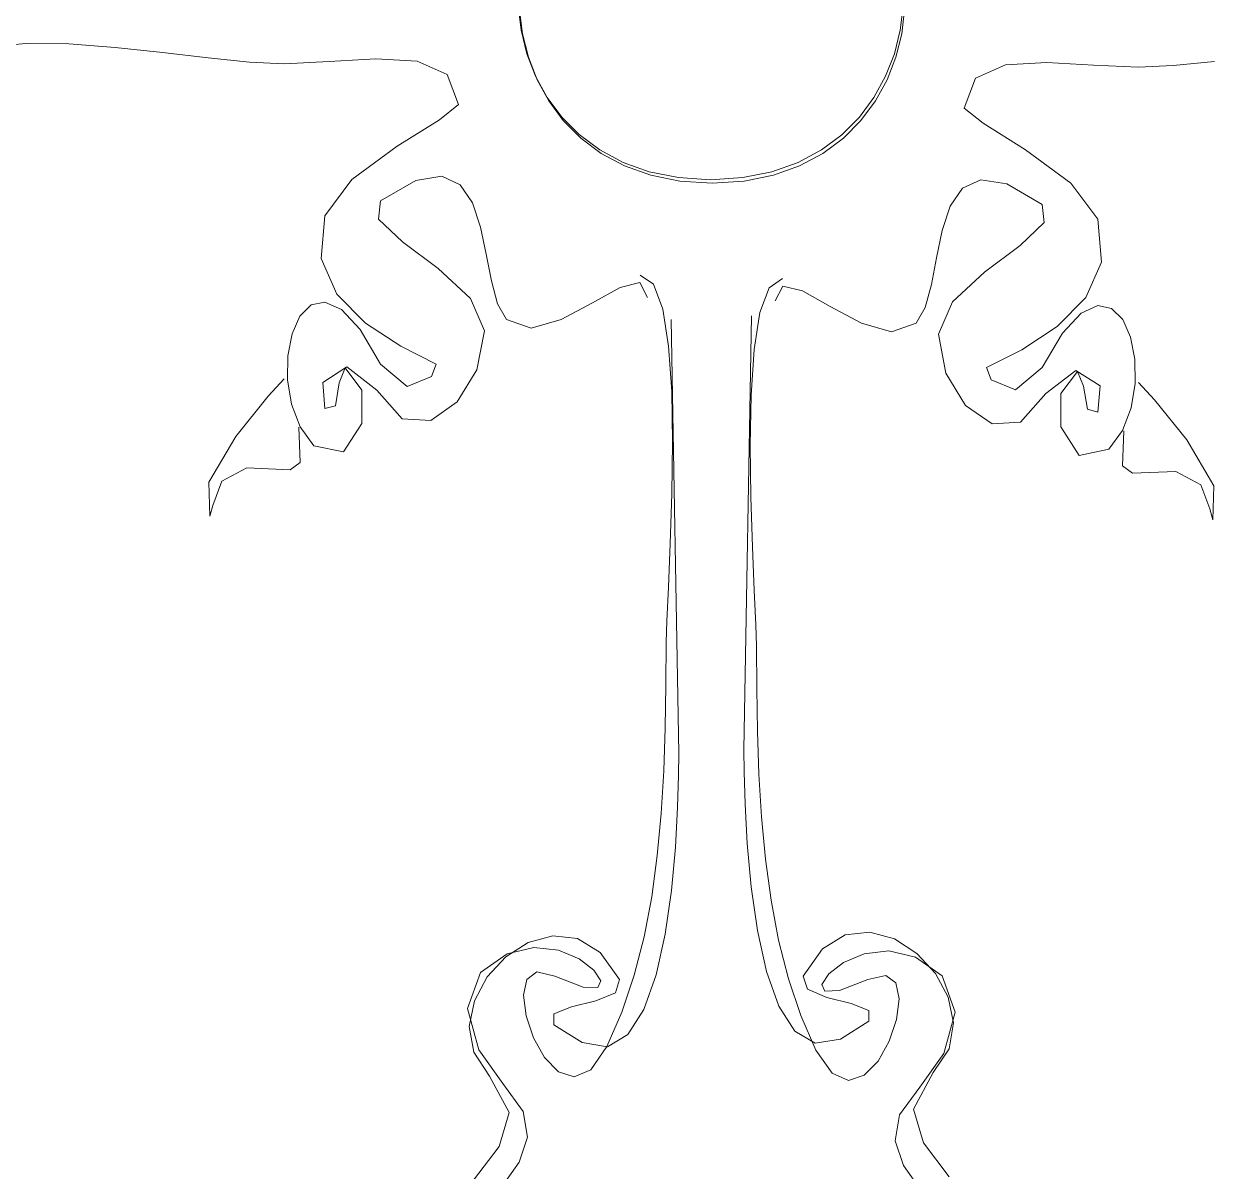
# Model space of a CAD drawing. Header units: centimetres. Extents: x 134057 to 145613, y 5028 to 39996.
# Drawn here: x 135511.4 to 135562.4, y 5362.2 to 5411.4 of the extents above; entities that cross this region are included whole.
import ezdxf

# ---------------------------------------------------------------- set-up
doc = ezdxf.new("R2010")
doc.units = ezdxf.units.CM
doc.layers.add('TEXT', color=3, linetype='Continuous', lineweight=20)

msp = doc.modelspace()

# ---------------------------------------------------------------- linework, layer by layer
at = {"layer": 'TEXT', "color": 2, "linetype": 'Continuous', "lineweight": 9}
for p, q in [((135532.703, 5411.097), (135532.578, 5412.125)), ((135532.703, 5411.097), (135532.578, 5412.125)), ((135532.767, 5410.948), (135532.643, 5411.976)), ((135532.767, 5410.948), (135532.643, 5411.976)), ((135549.081, 5412.123), (135548.956, 5411.096)), ((135549.081, 5412.123), (135548.956, 5411.096)), ((135549.146, 5411.974), (135549.021, 5410.946)), ((135549.146, 5411.974), (135549.021, 5410.946)), ((135532.953, 5410.093), (135532.703, 5411.097)), ((135532.953, 5410.093), (135532.703, 5411.097)), ((135533.017, 5409.943), (135532.767, 5410.948)), ((135533.017, 5409.943), (135532.767, 5410.948)), ((135548.956, 5411.096), (135548.706, 5410.091)), ((135548.956, 5411.096), (135548.706, 5410.091)), ((135549.021, 5410.946), (135548.771, 5409.942)), ((135549.021, 5410.946), (135548.771, 5409.942)), ((135509.835, 5410.378), (135511.457, 5410.535)), ((135509.835, 5410.378), (135511.457, 5410.535)), ((135511.457, 5410.535), (135513.318, 5410.509)), ((135511.457, 5410.535), (135513.318, 5410.509)), ((135513.318, 5410.509), (135515.313, 5410.359)), ((135513.318, 5410.509), (135515.313, 5410.359)), ((135515.313, 5410.359), (135517.337, 5410.141)), ((135515.313, 5410.359), (135517.337, 5410.141)), ((135517.337, 5410.141), (135519.287, 5409.914)), ((135517.337, 5410.141), (135519.287, 5409.914)), ((135519.287, 5409.914), (135521.058, 5409.735)), ((135519.287, 5409.914), (135521.058, 5409.735)), ((135524.484, 5409.756), (135526.482, 5409.872)), ((135524.484, 5409.756), (135526.482, 5409.872)), ((135526.482, 5409.872), (135528.258, 5409.766)), ((135526.482, 5409.872), (135528.258, 5409.766)), ((135533.328, 5409.128), (135532.953, 5410.093)), ((135533.328, 5409.128), (135532.953, 5410.093)), ((135533.392, 5408.978), (135533.017, 5409.943)), ((135533.392, 5408.978), (135533.017, 5409.943)), ((135548.706, 5410.091), (135548.331, 5409.126)), ((135548.706, 5410.091), (135548.331, 5409.126)), ((135548.771, 5409.942), (135548.395, 5408.977)), ((135548.771, 5409.942), (135548.395, 5408.977)), ((135521.058, 5409.735), (135522.546, 5409.663)), ((135521.058, 5409.735), (135522.546, 5409.663)), ((135522.546, 5409.663), (135524.484, 5409.756)), ((135522.546, 5409.663), (135524.484, 5409.756)), ((135528.258, 5409.766), (135529.532, 5409.195)), ((135528.258, 5409.766), (135529.532, 5409.195)), ((135553.465, 5409.616), (135552.192, 5409.045)), ((135553.465, 5409.616), (135552.192, 5409.045)), ((135555.242, 5409.722), (135553.465, 5409.616)), ((135555.242, 5409.722), (135553.465, 5409.616)), ((135557.24, 5409.606), (135555.242, 5409.722)), ((135557.24, 5409.606), (135555.242, 5409.722)), ((135559.177, 5409.513), (135557.24, 5409.606)), ((135559.177, 5409.513), (135557.24, 5409.606)), ((135560.665, 5409.586), (135559.177, 5409.513)), ((135560.665, 5409.586), (135559.177, 5409.513)), ((135562.437, 5409.764), (135560.665, 5409.586)), ((135562.437, 5409.764), (135560.665, 5409.586)), ((135529.532, 5409.195), (135530.019, 5407.914)), ((135529.532, 5409.195), (135530.019, 5407.914)), ((135533.828, 5408.217), (135533.328, 5409.128)), ((135533.828, 5408.217), (135533.328, 5409.128)), ((135533.892, 5408.068), (135533.392, 5408.978)), ((135533.892, 5408.068), (135533.392, 5408.978)), ((135548.331, 5409.126), (135547.831, 5408.216)), ((135548.331, 5409.126), (135547.831, 5408.216)), ((135548.395, 5408.977), (135547.895, 5408.066)), ((135548.395, 5408.977), (135547.895, 5408.066)), ((135552.192, 5409.045), (135551.705, 5407.765)), ((135552.192, 5409.045), (135551.705, 5407.765)), ((135530.019, 5407.914), (135529.214, 5407.258)), ((135530.019, 5407.914), (135529.214, 5407.258)), ((135534.453, 5407.377), (135533.828, 5408.217)), ((135534.453, 5407.377), (135533.828, 5408.217)), ((135534.517, 5407.228), (135533.892, 5408.068)), ((135534.517, 5407.228), (135533.892, 5408.068)), ((135547.831, 5408.216), (135547.206, 5407.376)), ((135547.831, 5408.216), (135547.206, 5407.376)), ((135547.895, 5408.066), (135547.27, 5407.226)), ((135547.895, 5408.066), (135547.27, 5407.226)), ((135535.203, 5406.623), (135534.453, 5407.377)), ((135535.203, 5406.623), (135534.453, 5407.377)), ((135547.206, 5407.376), (135546.456, 5406.622)), ((135547.206, 5407.376), (135546.456, 5406.622)), ((135551.705, 5407.765), (135552.51, 5407.109)), ((135551.705, 5407.765), (135552.51, 5407.109)), ((135529.214, 5407.258), (135527.395, 5406.126)), ((135529.214, 5407.258), (135527.395, 5406.126)), ((135535.267, 5406.474), (135534.517, 5407.228)), ((135535.267, 5406.474), (135534.517, 5407.228)), ((135547.27, 5407.226), (135546.52, 5406.472)), ((135547.27, 5407.226), (135546.52, 5406.472)), ((135552.51, 5407.109), (135554.328, 5405.976)), ((135552.51, 5407.109), (135554.328, 5405.976)), ((135536.078, 5405.971), (135535.203, 5406.623)), ((135536.078, 5405.971), (135535.203, 5406.623)), ((135536.142, 5405.821), (135535.267, 5406.474)), ((135536.142, 5405.821), (135535.267, 5406.474)), ((135546.456, 5406.622), (135545.58, 5405.97)), ((135546.456, 5406.622), (135545.58, 5405.97)), ((135546.52, 5406.472), (135545.645, 5405.82)), ((135546.52, 5406.472), (135545.645, 5405.82)), ((135527.395, 5406.126), (135525.458, 5404.695)), ((135527.395, 5406.126), (135525.458, 5404.695)), ((135537.078, 5405.436), (135536.078, 5405.971)), ((135537.078, 5405.436), (135536.078, 5405.971)), ((135537.142, 5405.287), (135536.142, 5405.821)), ((135537.142, 5405.287), (135536.142, 5405.821)), ((135545.58, 5405.97), (135544.58, 5405.435)), ((135545.58, 5405.97), (135544.58, 5405.435)), ((135545.645, 5405.82), (135544.645, 5405.286)), ((135545.645, 5405.82), (135544.645, 5405.286)), ((135554.328, 5405.976), (135556.266, 5404.545)), ((135554.328, 5405.976), (135556.266, 5404.545)), ((135538.203, 5405.034), (135537.078, 5405.436)), ((135538.203, 5405.034), (135537.078, 5405.436)), ((135538.267, 5404.885), (135537.142, 5405.287)), ((135538.267, 5404.885), (135537.142, 5405.287)), ((135544.58, 5405.435), (135543.455, 5405.034)), ((135544.58, 5405.435), (135543.455, 5405.034)), ((135544.645, 5405.286), (135543.52, 5404.884)), ((135544.645, 5405.286), (135543.52, 5404.884)), ((135528.2, 5404.658), (135529.313, 5404.842)), ((135528.2, 5404.658), (135529.313, 5404.842)), ((135529.313, 5404.842), (135530.095, 5404.476)), ((135529.313, 5404.842), (135530.095, 5404.476)), ((135539.453, 5404.781), (135538.203, 5405.034)), ((135539.453, 5404.781), (135538.203, 5405.034)), ((135539.517, 5404.632), (135538.267, 5404.885)), ((135539.517, 5404.632), (135538.267, 5404.885)), ((135540.828, 5404.693), (135539.453, 5404.781)), ((135540.828, 5404.693), (135539.453, 5404.781)), ((135542.205, 5404.781), (135540.83, 5404.693)), ((135542.205, 5404.781), (135540.83, 5404.693)), ((135543.455, 5405.034), (135542.205, 5404.781)), ((135543.455, 5405.034), (135542.205, 5404.781)), ((135543.52, 5404.884), (135542.269, 5404.631)), ((135543.52, 5404.884), (135542.269, 5404.631)), ((135525.458, 5404.695), (135524.295, 5403.145)), ((135525.458, 5404.695), (135524.295, 5403.145)), ((135526.68, 5403.781), (135528.2, 5404.658)), ((135526.68, 5403.781), (135528.2, 5404.658)), ((135530.095, 5404.476), (135530.622, 5403.7)), ((135530.095, 5404.476), (135530.622, 5403.7)), ((135540.893, 5404.543), (135539.517, 5404.632)), ((135540.893, 5404.543), (135539.517, 5404.632)), ((135540.83, 5404.693), (135540.828, 5404.693)), ((135540.83, 5404.693), (135540.828, 5404.693)), ((135540.894, 5404.543), (135540.893, 5404.543)), ((135540.894, 5404.543), (135540.893, 5404.543)), ((135542.269, 5404.631), (135540.894, 5404.543)), ((135542.269, 5404.631), (135540.894, 5404.543)), ((135551.629, 5404.326), (135551.102, 5403.551)), ((135551.629, 5404.326), (135551.102, 5403.551)), ((135552.411, 5404.693), (135551.629, 5404.326)), ((135552.411, 5404.693), (135551.629, 5404.326)), ((135553.524, 5404.509), (135552.411, 5404.693)), ((135553.524, 5404.509), (135552.411, 5404.693)), ((135555.044, 5403.631), (135553.524, 5404.509)), ((135555.044, 5403.631), (135553.524, 5404.509)), ((135556.266, 5404.545), (135557.429, 5402.995)), ((135556.266, 5404.545), (135557.429, 5402.995)), ((135526.594, 5403.004), (135526.68, 5403.781)), ((135526.594, 5403.004), (135526.68, 5403.781)), ((135530.622, 5403.7), (135530.97, 5402.66)), ((135530.622, 5403.7), (135530.97, 5402.66)), ((135551.102, 5403.551), (135550.754, 5402.51)), ((135551.102, 5403.551), (135550.754, 5402.51)), ((135555.13, 5402.854), (135555.044, 5403.631)), ((135555.13, 5402.854), (135555.044, 5403.631)), ((135524.295, 5403.145), (135524.135, 5401.308)), ((135524.295, 5403.145), (135524.135, 5401.308)), ((135527.629, 5402.028), (135526.594, 5403.004)), ((135527.629, 5402.028), (135526.594, 5403.004)), ((135554.095, 5401.878), (135555.13, 5402.854)), ((135554.095, 5401.878), (135555.13, 5402.854)), ((135557.429, 5402.995), (135557.589, 5401.158)), ((135557.429, 5402.995), (135557.589, 5401.158)), ((135530.97, 5402.66), (135531.214, 5401.496)), ((135530.97, 5402.66), (135531.214, 5401.496)), ((135550.754, 5402.51), (135550.51, 5401.346)), ((135550.754, 5402.51), (135550.51, 5401.346)), ((135529.153, 5400.885), (135527.629, 5402.028)), ((135529.153, 5400.885), (135527.629, 5402.028)), ((135552.571, 5400.735), (135554.095, 5401.878)), ((135552.571, 5400.735), (135554.095, 5401.878)), ((135524.135, 5401.308), (135524.807, 5399.784)), ((135524.135, 5401.308), (135524.807, 5399.784)), ((135531.214, 5401.496), (135531.431, 5400.352)), ((135531.214, 5401.496), (135531.431, 5400.352)), ((135550.51, 5401.346), (135550.293, 5400.202)), ((135550.51, 5401.346), (135550.293, 5400.202)), ((135557.589, 5401.158), (135556.917, 5399.635)), ((135557.589, 5401.158), (135556.917, 5399.635)), ((135530.531, 5399.604), (135529.153, 5400.885)), ((135530.531, 5399.604), (135529.153, 5400.885)), ((135551.193, 5399.454), (135552.571, 5400.735)), ((135551.193, 5399.454), (135552.571, 5400.735)), ((135531.431, 5400.352), (135531.696, 5399.37)), ((135531.431, 5400.352), (135531.696, 5399.37)), ((135536.949, 5400.071), (135537.801, 5400.283)), ((135536.949, 5400.071), (135537.801, 5400.283)), ((135537.801, 5400.283), (135538.127, 5399.647)), ((135537.801, 5400.283), (135538.127, 5399.647)), ((135538.381, 5400.212), (135537.809, 5400.601)), ((135538.381, 5400.212), (135537.809, 5400.601)), ((135538.779, 5399.147), (135538.381, 5400.212)), ((135538.779, 5399.147), (135538.381, 5400.212)), ((135543.343, 5400.062), (135543.915, 5400.451)), ((135543.343, 5400.062), (135543.915, 5400.451)), ((135543.923, 5400.133), (135543.597, 5399.497)), ((135543.923, 5400.133), (135543.597, 5399.497)), ((135544.775, 5399.921), (135543.923, 5400.133)), ((135544.775, 5399.921), (135543.923, 5400.133)), ((135550.293, 5400.202), (135550.028, 5399.22)), ((135550.293, 5400.202), (135550.028, 5399.22)), ((135524.807, 5399.784), (135526.035, 5398.543)), ((135524.807, 5399.784), (135526.035, 5398.543)), ((135535.762, 5399.409), (135536.949, 5400.071)), ((135535.762, 5399.409), (135536.949, 5400.071)), ((135542.944, 5398.998), (135543.343, 5400.062)), ((135542.944, 5398.998), (135543.343, 5400.062)), ((135545.962, 5399.259), (135544.775, 5399.921)), ((135545.962, 5399.259), (135544.775, 5399.921)), ((135556.917, 5399.635), (135555.689, 5398.393)), ((135556.917, 5399.635), (135555.689, 5398.393)), ((135523.703, 5399.326), (135523.229, 5398.843)), ((135523.703, 5399.326), (135523.229, 5398.843)), ((135524.3, 5399.449), (135523.703, 5399.326)), ((135524.3, 5399.449), (135523.703, 5399.326)), ((135525.005, 5399.125), (135524.3, 5399.449)), ((135525.005, 5399.125), (135524.3, 5399.449)), ((135525.804, 5398.266), (135525.005, 5399.125)), ((135525.804, 5398.266), (135525.005, 5399.125)), ((135531.132, 5398.216), (135530.531, 5399.604)), ((135531.132, 5398.216), (135530.531, 5399.604)), ((135531.696, 5399.37), (135532.086, 5398.693)), ((135531.696, 5399.37), (135532.086, 5398.693)), ((135534.429, 5398.693), (135535.762, 5399.409)), ((135534.429, 5398.693), (135535.762, 5399.409)), ((135539.031, 5397.562), (135538.779, 5399.147)), ((135539.031, 5397.562), (135538.779, 5399.147)), ((135547.295, 5398.543), (135545.962, 5399.259)), ((135547.295, 5398.543), (135545.962, 5399.259)), ((135550.028, 5399.22), (135549.638, 5398.543)), ((135550.028, 5399.22), (135549.638, 5398.543)), ((135550.592, 5398.067), (135551.193, 5399.454)), ((135550.592, 5398.067), (135551.193, 5399.454)), ((135556.719, 5398.975), (135557.424, 5399.3)), ((135556.719, 5398.975), (135557.424, 5399.3)), ((135557.424, 5399.3), (135558.021, 5399.177)), ((135557.424, 5399.3), (135558.021, 5399.177)), ((135558.021, 5399.177), (135558.495, 5398.694)), ((135558.021, 5399.177), (135558.495, 5398.694)), ((135523.229, 5398.843), (135522.894, 5398.088)), ((135523.229, 5398.843), (135522.894, 5398.088)), ((135532.086, 5398.693), (135533.14, 5398.322)), ((135532.086, 5398.693), (135533.14, 5398.322)), ((135533.14, 5398.322), (135534.429, 5398.693)), ((135533.14, 5398.322), (135534.429, 5398.693)), ((135539.145, 5398.702), (135539.463, 5380.101)), ((135539.145, 5398.702), (135539.463, 5380.101)), ((135542.578, 5398.852), (135542.26, 5380.251)), ((135542.578, 5398.852), (135542.26, 5380.251)), ((135542.693, 5397.412), (135542.944, 5398.998)), ((135542.693, 5397.412), (135542.944, 5398.998)), ((135555.92, 5398.117), (135556.719, 5398.975)), ((135555.92, 5398.117), (135556.719, 5398.975)), ((135558.495, 5398.694), (135558.83, 5397.939)), ((135558.495, 5398.694), (135558.83, 5397.939)), ((135522.894, 5398.088), (135522.712, 5397.148)), ((135522.894, 5398.088), (135522.712, 5397.148)), ((135526.68, 5396.785), (135525.804, 5398.266)), ((135526.68, 5396.785), (135525.804, 5398.266)), ((135526.035, 5398.543), (135527.546, 5397.554)), ((135526.035, 5398.543), (135527.546, 5397.554)), ((135530.805, 5396.548), (135531.132, 5398.216)), ((135530.805, 5396.548), (135531.132, 5398.216)), ((135548.584, 5398.172), (135547.295, 5398.543)), ((135548.584, 5398.172), (135547.295, 5398.543)), ((135549.638, 5398.543), (135548.584, 5398.172)), ((135549.638, 5398.543), (135548.584, 5398.172)), ((135555.689, 5398.393), (135554.178, 5397.404)), ((135555.689, 5398.393), (135554.178, 5397.404)), ((135555.044, 5396.636), (135555.92, 5398.117)), ((135555.044, 5396.636), (135555.92, 5398.117)), ((135550.919, 5396.398), (135550.592, 5398.067)), ((135550.919, 5396.398), (135550.592, 5398.067)), ((135558.83, 5397.939), (135559.012, 5396.999)), ((135558.83, 5397.939), (135559.012, 5396.999)), ((135522.712, 5397.148), (135522.698, 5396.111)), ((135522.712, 5397.148), (135522.698, 5396.111)), ((135527.546, 5397.554), (135529.065, 5396.785)), ((135527.546, 5397.554), (135529.065, 5396.785)), ((135539.162, 5395.61), (135539.031, 5397.562)), ((135539.162, 5395.61), (135539.031, 5397.562)), ((135542.562, 5395.46), (135542.693, 5397.412)), ((135542.562, 5395.46), (135542.693, 5397.412)), ((135554.178, 5397.404), (135552.659, 5396.636)), ((135554.178, 5397.404), (135552.659, 5396.636)), ((135524.201, 5396.002), (135525.237, 5396.668)), ((135524.201, 5396.002), (135525.237, 5396.668)), ((135525.167, 5396.621), (135524.911, 5395.99)), ((135525.167, 5396.621), (135524.911, 5395.99)), ((135525.885, 5395.672), (135525.167, 5396.621)), ((135525.885, 5395.672), (135525.167, 5396.621)), ((135525.237, 5396.668), (135526.521, 5395.672)), ((135525.237, 5396.668), (135526.521, 5395.672)), ((135527.828, 5395.831), (135526.68, 5396.785)), ((135527.828, 5395.831), (135526.68, 5396.785)), ((135529.065, 5396.785), (135528.871, 5396.255)), ((135529.065, 5396.785), (135528.871, 5396.255)), ((135552.659, 5396.636), (135552.853, 5396.106)), ((135552.659, 5396.636), (135552.853, 5396.106)), ((135553.896, 5395.682), (135555.044, 5396.636)), ((135553.896, 5395.682), (135555.044, 5396.636)), ((135559.012, 5396.999), (135559.026, 5395.961)), ((135559.012, 5396.999), (135559.026, 5395.961)), ((135522.546, 5396.149), (135521.871, 5395.409)), ((135522.546, 5396.149), (135521.871, 5395.409)), ((135522.698, 5396.111), (135522.868, 5395.063)), ((135522.698, 5396.111), (135522.868, 5395.063)), ((135528.871, 5396.255), (135527.828, 5395.831)), ((135528.871, 5396.255), (135527.828, 5395.831)), ((135529.967, 5395.169), (135530.805, 5396.548)), ((135529.967, 5395.169), (135530.805, 5396.548)), ((135551.757, 5395.019), (135550.919, 5396.398)), ((135551.757, 5395.019), (135550.919, 5396.398)), ((135552.853, 5396.106), (135553.896, 5395.682)), ((135552.853, 5396.106), (135553.896, 5395.682)), ((135556.486, 5396.518), (135555.203, 5395.523)), ((135556.486, 5396.518), (135555.203, 5395.523)), ((135555.839, 5395.523), (135556.557, 5396.472)), ((135555.839, 5395.523), (135556.557, 5396.472)), ((135557.523, 5395.853), (135556.486, 5396.518)), ((135557.523, 5395.853), (135556.486, 5396.518)), ((135556.557, 5396.472), (135556.812, 5395.841)), ((135556.557, 5396.472), (135556.812, 5395.841)), ((135524.295, 5394.878), (135524.201, 5396.002)), ((135524.295, 5394.878), (135524.201, 5396.002)), ((135524.911, 5395.99), (135524.745, 5395.002)), ((135524.911, 5395.99), (135524.745, 5395.002)), ((135525.879, 5394.242), (135525.885, 5395.672)), ((135525.879, 5394.242), (135525.885, 5395.672)), ((135526.521, 5395.672), (135527.611, 5394.441)), ((135526.521, 5395.672), (135527.611, 5394.441)), ((135539.2, 5393.447), (135539.162, 5395.61)), ((135539.2, 5393.447), (135539.162, 5395.61)), ((135556.812, 5395.841), (135556.979, 5394.852)), ((135556.812, 5395.841), (135556.979, 5394.852)), ((135557.429, 5394.728), (135557.523, 5395.853)), ((135557.429, 5394.728), (135557.523, 5395.853)), ((135559.026, 5395.961), (135558.856, 5394.913)), ((135559.026, 5395.961), (135558.856, 5394.913)), ((135559.177, 5396), (135559.853, 5395.259)), ((135559.177, 5396), (135559.853, 5395.259)), ((135521.871, 5395.409), (135520.48, 5393.685)), ((135521.871, 5395.409), (135520.48, 5393.685)), ((135522.868, 5395.063), (135523.236, 5394.093)), ((135522.868, 5395.063), (135523.236, 5394.093)), ((135528.831, 5394.37), (135529.967, 5395.169)), ((135528.831, 5394.37), (135529.967, 5395.169)), ((135542.524, 5393.297), (135542.562, 5395.46)), ((135542.524, 5393.297), (135542.562, 5395.46)), ((135555.203, 5395.523), (135554.113, 5394.292)), ((135555.203, 5395.523), (135554.113, 5394.292)), ((135555.845, 5394.092), (135555.839, 5395.523)), ((135555.845, 5394.092), (135555.839, 5395.523)), ((135559.853, 5395.259), (135561.244, 5393.535)), ((135559.853, 5395.259), (135561.244, 5393.535)), ((135524.745, 5395.002), (135524.295, 5394.878)), ((135524.745, 5395.002), (135524.295, 5394.878)), ((135552.893, 5394.22), (135551.757, 5395.019)), ((135552.893, 5394.22), (135551.757, 5395.019)), ((135556.979, 5394.852), (135557.429, 5394.728)), ((135556.979, 5394.852), (135557.429, 5394.728)), ((135558.856, 5394.913), (135558.487, 5393.943)), ((135558.856, 5394.913), (135558.487, 5393.943)), ((135523.241, 5392.569), (135523.182, 5394.083)), ((135523.241, 5392.569), (135523.182, 5394.083)), ((135523.236, 5394.093), (135523.818, 5393.288)), ((135523.236, 5394.093), (135523.818, 5393.288)), ((135525.096, 5393.023), (135525.879, 5394.242)), ((135525.096, 5393.023), (135525.879, 5394.242)), ((135527.611, 5394.441), (135528.831, 5394.37)), ((135527.611, 5394.441), (135528.831, 5394.37)), ((135554.113, 5394.292), (135552.893, 5394.22)), ((135554.113, 5394.292), (135552.893, 5394.22)), ((135556.628, 5392.873), (135555.845, 5394.092)), ((135556.628, 5392.873), (135555.845, 5394.092)), ((135520.48, 5393.685), (135519.327, 5391.723)), ((135520.48, 5393.685), (135519.327, 5391.723)), ((135558.487, 5393.943), (135557.906, 5393.138)), ((135558.487, 5393.943), (135557.906, 5393.138)), ((135558.483, 5392.42), (135558.541, 5393.933)), ((135558.483, 5392.42), (135558.541, 5393.933)), ((135561.244, 5393.535), (135562.397, 5391.573)), ((135561.244, 5393.535), (135562.397, 5391.573)), ((135523.818, 5393.288), (135525.096, 5393.023)), ((135523.818, 5393.288), (135525.096, 5393.023)), ((135539.171, 5391.226), (135539.2, 5393.447)), ((135539.171, 5391.226), (135539.2, 5393.447)), ((135542.553, 5391.076), (135542.524, 5393.297)), ((135542.553, 5391.076), (135542.524, 5393.297)), ((135557.906, 5393.138), (135556.628, 5392.873)), ((135557.906, 5393.138), (135556.628, 5392.873)), ((135522.806, 5392.257), (135523.241, 5392.569)), ((135522.806, 5392.257), (135523.241, 5392.569)), ((135519.873, 5391.763), (135520.957, 5392.334)), ((135519.873, 5391.763), (135520.957, 5392.334)), ((135520.957, 5392.334), (135522.806, 5392.257)), ((135520.957, 5392.334), (135522.806, 5392.257)), ((135558.918, 5392.108), (135558.483, 5392.42)), ((135558.918, 5392.108), (135558.483, 5392.42)), ((135560.767, 5392.184), (135558.918, 5392.108)), ((135560.767, 5392.184), (135558.918, 5392.108)), ((135561.851, 5391.613), (135560.767, 5392.184)), ((135561.851, 5391.613), (135560.767, 5392.184)), ((135519.327, 5391.723), (135519.367, 5390.267)), ((135519.327, 5391.723), (135519.367, 5390.267)), ((135519.496, 5390.732), (135519.873, 5391.763)), ((135519.496, 5390.732), (135519.873, 5391.763)), ((135562.228, 5390.582), (135561.851, 5391.613)), ((135562.228, 5390.582), (135561.851, 5391.613)), ((135562.397, 5391.573), (135562.357, 5390.117)), ((135562.397, 5391.573), (135562.357, 5390.117)), ((135539.102, 5389.103), (135539.171, 5391.226)), ((135539.102, 5389.103), (135539.171, 5391.226)), ((135542.622, 5388.953), (135542.553, 5391.076)), ((135542.622, 5388.953), (135542.553, 5391.076)), ((135519.367, 5390.267), (135519.496, 5390.732)), ((135519.367, 5390.267), (135519.496, 5390.732)), ((135562.357, 5390.117), (135562.228, 5390.582)), ((135562.357, 5390.117), (135562.228, 5390.582)), ((135539.02, 5387.231), (135539.102, 5389.103)), ((135539.02, 5387.231), (135539.102, 5389.103)), ((135542.704, 5387.081), (135542.622, 5388.953)), ((135542.704, 5387.081), (135542.622, 5388.953)), ((135538.951, 5385.766), (135539.02, 5387.231)), ((135538.951, 5385.766), (135539.02, 5387.231)), ((135542.773, 5385.616), (135542.704, 5387.081)), ((135542.773, 5385.616), (135542.704, 5387.081)), ((135538.922, 5384.862), (135538.951, 5385.766)), ((135538.922, 5384.862), (135538.951, 5385.766)), ((135542.802, 5384.712), (135542.773, 5385.616)), ((135542.802, 5384.712), (135542.773, 5385.616)), ((135538.915, 5383.037), (135538.922, 5384.862)), ((135538.915, 5383.037), (135538.922, 5384.862)), ((135542.809, 5382.887), (135542.802, 5384.712)), ((135542.809, 5382.887), (135542.802, 5384.712)), ((135538.886, 5381.197), (135538.915, 5383.037)), ((135538.886, 5381.197), (135538.915, 5383.037)), ((135542.838, 5381.048), (135542.809, 5382.887)), ((135542.838, 5381.048), (135542.809, 5382.887)), ((135538.823, 5379.356), (135538.886, 5381.197)), ((135538.823, 5379.356), (135538.886, 5381.197)), ((135542.901, 5379.206), (135542.838, 5381.048)), ((135542.901, 5379.206), (135542.838, 5381.048)), ((135542.26, 5380.251), (135542.269, 5379.311)), ((135542.26, 5380.251), (135542.269, 5379.311)), ((135539.463, 5380.101), (135539.455, 5379.162)), ((135539.463, 5380.101), (135539.455, 5379.162)), ((135538.713, 5377.525), (135538.823, 5379.356)), ((135538.713, 5377.525), (135538.823, 5379.356)), ((135542.269, 5379.311), (135542.309, 5377.924)), ((135542.269, 5379.311), (135542.309, 5377.924)), ((135543.011, 5377.376), (135542.901, 5379.206)), ((135543.011, 5377.376), (135542.901, 5379.206)), ((135539.455, 5379.162), (135539.415, 5377.774)), ((135539.455, 5379.162), (135539.415, 5377.774)), ((135539.415, 5377.774), (135539.322, 5376.081)), ((135539.415, 5377.774), (135539.322, 5376.081)), ((135542.309, 5377.924), (135542.402, 5376.23)), ((135542.309, 5377.924), (135542.402, 5376.23)), ((135538.544, 5375.72), (135538.713, 5377.525)), ((135538.544, 5375.72), (135538.713, 5377.525)), ((135543.18, 5375.57), (135543.011, 5377.376)), ((135543.18, 5375.57), (135543.011, 5377.376)), ((135542.402, 5376.23), (135542.571, 5374.375)), ((135542.402, 5376.23), (135542.571, 5374.375)), ((135538.304, 5373.953), (135538.544, 5375.72)), ((135538.304, 5373.953), (135538.544, 5375.72)), ((135539.322, 5376.081), (135539.153, 5374.225)), ((135539.322, 5376.081), (135539.153, 5374.225)), ((135543.42, 5373.803), (135543.18, 5375.57)), ((135543.42, 5373.803), (135543.18, 5375.57)), ((135539.153, 5374.225), (135538.887, 5372.351)), ((135539.153, 5374.225), (135538.887, 5372.351)), ((135542.571, 5374.375), (135542.837, 5372.501)), ((135542.571, 5374.375), (135542.837, 5372.501)), ((135537.979, 5372.237), (135538.304, 5373.953)), ((135537.979, 5372.237), (135538.304, 5373.953)), ((135543.745, 5372.087), (135543.42, 5373.803)), ((135543.745, 5372.087), (135543.42, 5373.803)), ((135534.065, 5372.285), (135533.015, 5371.993)), ((135534.065, 5372.285), (135533.015, 5371.993)), ((135535.12, 5372.171), (135534.065, 5372.285)), ((135535.12, 5372.171), (135534.065, 5372.285)), ((135536.098, 5371.571), (135535.12, 5372.171)), ((135536.098, 5371.571), (135535.12, 5372.171)), ((135537.558, 5370.586), (135537.979, 5372.237)), ((135537.558, 5370.586), (135537.979, 5372.237)), ((135538.887, 5372.351), (135538.502, 5370.6)), ((135538.887, 5372.351), (135538.502, 5370.6)), ((135542.837, 5372.501), (135543.222, 5370.75)), ((135542.837, 5372.501), (135543.222, 5370.75)), ((135544.165, 5370.436), (135543.745, 5372.087)), ((135544.165, 5370.436), (135543.745, 5372.087)), ((135545.625, 5371.721), (135546.604, 5372.321)), ((135545.625, 5371.721), (135546.604, 5372.321)), ((135546.604, 5372.321), (135547.659, 5372.435)), ((135546.604, 5372.321), (135547.659, 5372.435)), ((135547.659, 5372.435), (135548.709, 5372.143)), ((135547.659, 5372.435), (135548.709, 5372.143)), ((135548.709, 5372.143), (135549.673, 5371.527)), ((135548.709, 5372.143), (135549.673, 5371.527)), ((135533.015, 5371.993), (135532.051, 5371.377)), ((135533.015, 5371.993), (135532.051, 5371.377)), ((135532.113, 5371.513), (135533.252, 5371.782)), ((135532.113, 5371.513), (135533.252, 5371.782)), ((135533.252, 5371.782), (135534.305, 5371.66)), ((135533.252, 5371.782), (135534.305, 5371.66)), ((135534.305, 5371.66), (135535.19, 5371.287)), ((135534.305, 5371.66), (135535.19, 5371.287)), ((135536.92, 5370.403), (135536.098, 5371.571)), ((135536.92, 5370.403), (135536.098, 5371.571)), ((135544.804, 5370.553), (135545.625, 5371.721)), ((135544.804, 5370.553), (135545.625, 5371.721)), ((135548.472, 5371.632), (135547.418, 5371.51)), ((135548.472, 5371.632), (135547.418, 5371.51)), ((135549.611, 5371.363), (135548.472, 5371.632)), ((135549.611, 5371.363), (135548.472, 5371.632)), ((135530.973, 5370.712), (135532.113, 5371.513)), ((135530.973, 5370.712), (135532.113, 5371.513)), ((135532.051, 5371.377), (135531.253, 5370.518)), ((135532.051, 5371.377), (135531.253, 5370.518)), ((135535.19, 5371.287), (135535.823, 5370.803)), ((135535.19, 5371.287), (135535.823, 5370.803)), ((135546.533, 5371.137), (135545.901, 5370.653)), ((135546.533, 5371.137), (135545.901, 5370.653)), ((135547.418, 5371.51), (135546.533, 5371.137)), ((135547.418, 5371.51), (135546.533, 5371.137)), ((135550.751, 5370.562), (135549.611, 5371.363)), ((135550.751, 5370.562), (135549.611, 5371.363)), ((135549.673, 5371.527), (135550.47, 5370.667)), ((135549.673, 5371.527), (135550.47, 5370.667)), ((135530.407, 5369.157), (135530.973, 5370.712)), ((135530.407, 5369.157), (135530.973, 5370.712)), ((135533.382, 5370.73), (135532.949, 5370.407)), ((135533.382, 5370.73), (135532.949, 5370.407)), ((135534.152, 5370.553), (135533.382, 5370.73)), ((135534.152, 5370.553), (135533.382, 5370.73)), ((135535.367, 5370.082), (135534.152, 5370.553)), ((135535.367, 5370.082), (135534.152, 5370.553)), ((135535.823, 5370.803), (135536.119, 5370.347)), ((135535.823, 5370.803), (135536.119, 5370.347)), ((135537.029, 5369.013), (135537.558, 5370.586)), ((135537.029, 5369.013), (135537.558, 5370.586)), ((135538.502, 5370.6), (135537.975, 5369.117)), ((135538.502, 5370.6), (135537.975, 5369.117)), ((135543.222, 5370.75), (135543.748, 5369.267)), ((135543.222, 5370.75), (135543.748, 5369.267)), ((135544.977, 5369.988), (135544.804, 5370.553)), ((135544.977, 5369.988), (135544.804, 5370.553)), ((135545.901, 5370.653), (135545.605, 5370.197)), ((135545.901, 5370.653), (135545.605, 5370.197)), ((135547.572, 5370.403), (135548.342, 5370.581)), ((135547.572, 5370.403), (135548.342, 5370.581)), ((135548.342, 5370.581), (135548.775, 5370.257)), ((135548.342, 5370.581), (135548.775, 5370.257)), ((135550.47, 5370.667), (135551.02, 5369.646)), ((135550.47, 5370.667), (135551.02, 5369.646)), ((135551.317, 5369.008), (135550.751, 5370.562)), ((135551.317, 5369.008), (135550.751, 5370.562)), ((135531.253, 5370.518), (135530.704, 5369.496)), ((135531.253, 5370.518), (135530.704, 5369.496)), ((135532.949, 5370.407), (135532.81, 5369.73)), ((135532.949, 5370.407), (135532.81, 5369.73)), ((135535.995, 5370.06), (135535.367, 5370.082)), ((135535.995, 5370.06), (135535.367, 5370.082)), ((135536.119, 5370.347), (135535.995, 5370.06)), ((135536.119, 5370.347), (135535.995, 5370.06)), ((135536.747, 5369.839), (135536.92, 5370.403)), ((135536.747, 5369.839), (135536.92, 5370.403)), ((135544.695, 5368.864), (135544.165, 5370.436)), ((135544.695, 5368.864), (135544.165, 5370.436)), ((135545.605, 5370.197), (135545.729, 5369.91)), ((135545.605, 5370.197), (135545.729, 5369.91)), ((135546.356, 5369.932), (135547.572, 5370.403)), ((135546.356, 5369.932), (135547.572, 5370.403)), ((135548.775, 5370.257), (135548.914, 5369.581)), ((135548.775, 5370.257), (135548.914, 5369.581)), ((135532.81, 5369.73), (135532.921, 5368.849)), ((135532.81, 5369.73), (135532.921, 5368.849)), ((135535.907, 5369.491), (135536.747, 5369.839)), ((135535.907, 5369.491), (135536.747, 5369.839)), ((135545.817, 5369.64), (135544.977, 5369.988)), ((135545.817, 5369.64), (135544.977, 5369.988)), ((135545.729, 5369.91), (135546.356, 5369.932)), ((135545.729, 5369.91), (135546.356, 5369.932)), ((135546.851, 5369.38), (135545.817, 5369.64)), ((135546.851, 5369.38), (135545.817, 5369.64)), ((135548.914, 5369.581), (135548.803, 5368.699)), ((135548.914, 5369.581), (135548.803, 5368.699)), ((135551.02, 5369.646), (135551.24, 5368.543)), ((135551.02, 5369.646), (135551.24, 5368.543)), ((135530.902, 5367.391), (135530.407, 5369.157)), ((135530.902, 5367.391), (135530.407, 5369.157)), ((135530.704, 5369.496), (135530.484, 5368.394)), ((135530.704, 5369.496), (135530.484, 5368.394)), ((135534.117, 5368.931), (135534.873, 5369.231)), ((135534.117, 5368.931), (135534.873, 5369.231)), ((135534.873, 5369.231), (135535.907, 5369.491)), ((135534.873, 5369.231), (135535.907, 5369.491)), ((135536.378, 5367.532), (135537.029, 5369.013)), ((135536.378, 5367.532), (135537.029, 5369.013)), ((135537.975, 5369.117), (135537.286, 5368.044)), ((135537.975, 5369.117), (135537.286, 5368.044)), ((135543.748, 5369.267), (135544.438, 5368.194)), ((135543.748, 5369.267), (135544.438, 5368.194)), ((135547.607, 5369.081), (135546.851, 5369.38)), ((135547.607, 5369.081), (135546.851, 5369.38)), ((135547.612, 5368.614), (135547.607, 5369.081)), ((135547.612, 5368.614), (135547.607, 5369.081)), ((135550.822, 5367.241), (135551.317, 5369.008)), ((135550.822, 5367.241), (135551.317, 5369.008)), ((135532.921, 5368.849), (135533.238, 5367.91)), ((135532.921, 5368.849), (135533.238, 5367.91)), ((135534.112, 5368.464), (135534.117, 5368.931)), ((135534.112, 5368.464), (135534.117, 5368.931)), ((135545.346, 5367.383), (135544.695, 5368.864)), ((135545.346, 5367.383), (135544.695, 5368.864)), ((135546.394, 5367.85), (135547.612, 5368.614)), ((135546.394, 5367.85), (135547.612, 5368.614)), ((135548.803, 5368.699), (135548.486, 5367.76)), ((135548.803, 5368.699), (135548.486, 5367.76)), ((135551.24, 5368.543), (135551.05, 5367.441)), ((135551.24, 5368.543), (135551.05, 5367.441)), ((135530.484, 5368.394), (135530.674, 5367.291)), ((135530.484, 5368.394), (135530.674, 5367.291)), ((135535.33, 5367.701), (135534.112, 5368.464)), ((135535.33, 5367.701), (135534.112, 5368.464)), ((135537.286, 5368.044), (135536.411, 5367.524)), ((135537.286, 5368.044), (135536.411, 5367.524)), ((135544.438, 5368.194), (135545.313, 5367.674)), ((135544.438, 5368.194), (135545.313, 5367.674)), ((135533.238, 5367.91), (135533.717, 5367.062)), ((135533.238, 5367.91), (135533.717, 5367.062)), ((135536.411, 5367.524), (135535.33, 5367.701)), ((135536.411, 5367.524), (135535.33, 5367.701)), ((135535.689, 5366.539), (135536.378, 5367.532)), ((135535.689, 5366.539), (135536.378, 5367.532)), ((135545.313, 5367.674), (135546.394, 5367.85)), ((135545.313, 5367.674), (135546.394, 5367.85)), ((135548.486, 5367.76), (135548.007, 5366.912)), ((135548.486, 5367.76), (135548.007, 5366.912)), ((135530.674, 5367.291), (135531.355, 5366.27)), ((135530.674, 5367.291), (135531.355, 5366.27)), ((135531.927, 5365.942), (135530.902, 5367.391)), ((135531.927, 5365.942), (135530.902, 5367.391)), ((135533.717, 5367.062), (135534.315, 5366.452)), ((135533.717, 5367.062), (135534.315, 5366.452)), ((135546.035, 5366.39), (135545.346, 5367.383)), ((135546.035, 5366.39), (135545.346, 5367.383)), ((135549.797, 5365.793), (135550.822, 5367.241)), ((135549.797, 5365.793), (135550.822, 5367.241)), ((135551.05, 5367.441), (135550.369, 5366.419)), ((135551.05, 5367.441), (135550.369, 5366.419)), ((135534.315, 5366.452), (135534.987, 5366.229)), ((135534.315, 5366.452), (135534.987, 5366.229)), ((135534.987, 5366.229), (135535.689, 5366.539)), ((135534.987, 5366.229), (135535.689, 5366.539)), ((135548.007, 5366.912), (135547.409, 5366.302)), ((135548.007, 5366.912), (135547.409, 5366.302)), ((135531.355, 5366.27), (135532.197, 5364.7)), ((135531.355, 5366.27), (135532.197, 5364.7)), ((135532.792, 5364.75), (135531.927, 5365.942)), ((135532.792, 5364.75), (135531.927, 5365.942)), ((135546.737, 5366.079), (135546.035, 5366.39)), ((135546.737, 5366.079), (135546.035, 5366.39)), ((135547.409, 5366.302), (135546.737, 5366.079)), ((135547.409, 5366.302), (135546.737, 5366.079)), ((135550.369, 5366.419), (135549.527, 5364.849)), ((135550.369, 5366.419), (135549.527, 5364.849)), ((135548.932, 5364.6), (135549.797, 5365.793)), ((135548.932, 5364.6), (135549.797, 5365.793)), ((135532.197, 5364.7), (135531.773, 5363.249)), ((135532.197, 5364.7), (135531.773, 5363.249)), ((135532.977, 5363.645), (135532.792, 5364.75)), ((135532.977, 5363.645), (135532.792, 5364.75)), ((135548.747, 5363.495), (135548.932, 5364.6)), ((135548.747, 5363.495), (135548.932, 5364.6)), ((135549.527, 5364.849), (135549.951, 5363.399)), ((135549.527, 5364.849), (135549.951, 5363.399)), ((135532.622, 5362.581), (135532.977, 5363.645)), ((135532.622, 5362.581), (135532.977, 5363.645)), ((135549.101, 5362.431), (135548.747, 5363.495)), ((135549.101, 5362.431), (135548.747, 5363.495)), ((135549.951, 5363.399), (135551.062, 5361.948)), ((135549.951, 5363.399), (135551.062, 5361.948)), ((135531.773, 5363.249), (135530.662, 5361.798)), ((135531.773, 5363.249), (135530.662, 5361.798)), ((135531.867, 5361.511), (135532.622, 5362.581)), ((135531.867, 5361.511), (135532.622, 5362.581)), ((135549.857, 5361.361), (135549.101, 5362.431)), ((135549.857, 5361.361), (135549.101, 5362.431))]:
    msp.add_line(p, q, dxfattribs=at)

doc.saveas('drawing.dxf')
